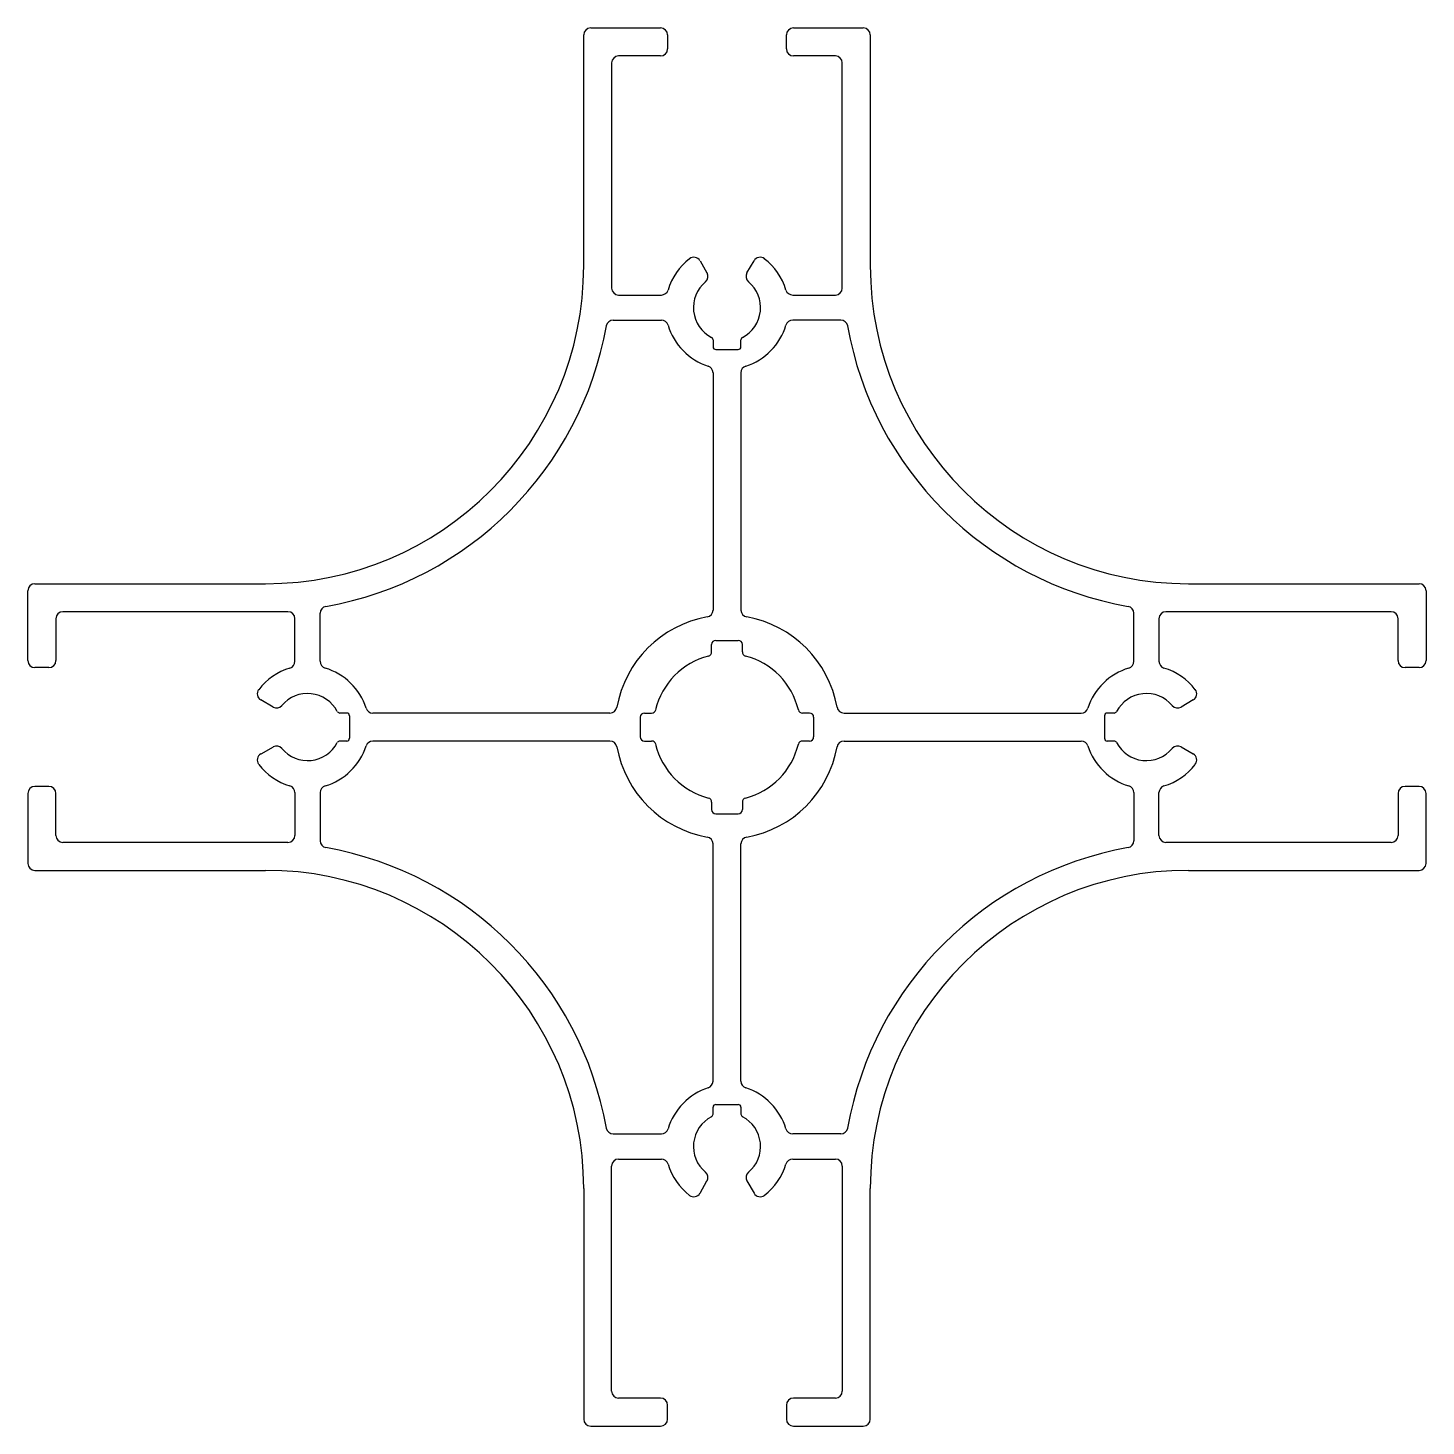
# Model space of a CAD drawing. Extents: x 540 to 640, y 544 to 644.
import ezdxf

# ---------------------------------------------------------------- set-up
doc = ezdxf.new("R2010")
doc.units = 0
doc.layers.get('0').update_dxf_attribs({"linetype": 'CONTINUOUS'})

msp = doc.modelspace()

# ---------------------------------------------------------------- linework, layer by layer
for p, q in [((579.66, 626.82), (579.66, 643.32)), ((580.16, 643.82), (585.16, 643.82)), ((585.66, 643.32), (585.66, 642.32)), ((594.16, 642.32), (594.16, 643.32)), ((594.66, 643.82), (599.66, 643.82)), ((600.16, 643.32), (600.16, 626.82)), ((581.66, 641.32), (581.66, 625.22)), ((585.16, 641.82), (582.16, 641.82)), ((597.66, 641.82), (594.66, 641.82)), ((598.16, 625.22), (598.16, 641.32)), ((587.98, 627.17), (588.48, 626.3)), ((591.34, 626.3), (591.85, 627.17)), ((582.16, 624.72), (585.22, 624.72)), ((594.61, 624.72), (597.66, 624.72)), ((581.77, 622.92), (585.22, 622.92)), ((598.05, 622.92), (594.61, 622.92)), ((588.91, 621.52), (588.91, 621.02)), ((590.91, 621.02), (590.91, 621.52)), ((589.11, 620.82), (590.71, 620.82)), ((588.91, 619.16), (588.91, 602.19)), ((590.91, 619.16), (590.91, 602.19)), ((540.41, 604.07), (556.91, 604.07)), ((622.91, 604.07), (639.41, 604.07)), ((539.91, 598.57), (539.91, 603.57)), ((639.91, 603.57), (639.91, 598.57)), ((558.51, 602.07), (542.41, 602.07)), ((637.41, 602.07), (621.31, 602.07)), ((541.91, 601.57), (541.91, 598.57)), ((559.01, 598.52), (559.01, 601.57)), ((560.81, 598.52), (560.81, 601.96)), ((619.01, 598.52), (619.01, 601.96)), ((620.81, 601.57), (620.81, 598.52)), ((637.91, 598.57), (637.91, 601.57)), ((589.11, 600.02), (590.71, 600.02)), ((588.81, 599.19), (588.81, 599.72)), ((591.01, 599.19), (591.01, 599.72)), ((541.41, 598.07), (540.41, 598.07)), ((639.41, 598.07), (638.41, 598.07)), ((557.44, 595.25), (556.56, 595.76)), ((623.26, 595.76), (622.39, 595.25)), ((562.71, 594.82), (562.22, 594.82)), ((562.91, 594.62), (562.91, 593.02)), ((581.54, 594.82), (564.58, 594.82)), ((583.71, 594.52), (583.71, 593.12)), ((584.01, 594.82), (584.52, 594.82)), ((595.81, 594.82), (595.31, 594.82)), ((596.11, 594.52), (596.11, 593.12)), ((598.28, 594.82), (615.25, 594.82)), ((616.91, 594.62), (616.91, 593.02)), ((617.6, 594.82), (617.11, 594.82)), ((557.44, 592.39), (556.56, 591.89)), ((562.71, 592.82), (562.22, 592.82)), ((581.54, 592.82), (564.58, 592.82)), ((584.01, 592.82), (584.52, 592.82)), ((595.81, 592.82), (595.31, 592.82)), ((598.28, 592.82), (615.25, 592.82)), ((617.6, 592.82), (617.11, 592.82)), ((623.26, 591.89), (622.39, 592.39)), ((539.91, 589.07), (539.91, 584.07)), ((541.41, 589.57), (540.41, 589.57)), ((541.91, 586.07), (541.91, 589.07)), ((559.01, 589.13), (559.01, 586.07)), ((560.81, 589.13), (560.81, 585.69)), ((619.01, 589.13), (619.01, 585.69)), ((620.81, 586.07), (620.81, 589.13)), ((637.91, 589.07), (637.91, 586.07)), ((639.41, 589.57), (638.41, 589.57)), ((639.91, 584.07), (639.91, 589.07)), ((588.81, 588.45), (588.81, 587.92)), ((591.01, 588.45), (591.01, 587.92)), ((589.11, 587.62), (590.71, 587.62)), ((558.51, 585.57), (542.41, 585.57)), ((588.91, 568.49), (588.91, 585.46)), ((590.91, 568.49), (590.91, 585.46)), ((637.41, 585.57), (621.31, 585.57)), ((540.41, 583.57), (556.91, 583.57)), ((622.91, 583.57), (639.41, 583.57)), ((588.91, 566.13), (588.91, 566.62)), ((589.11, 566.82), (590.71, 566.82)), ((590.91, 566.62), (590.91, 566.13)), ((581.77, 564.72), (585.22, 564.72)), ((598.05, 564.72), (594.61, 564.72)), ((581.66, 546.32), (581.66, 562.42)), ((582.16, 562.92), (585.22, 562.92)), ((594.61, 562.92), (597.66, 562.92)), ((598.16, 562.42), (598.16, 546.32)), ((587.98, 560.47), (588.48, 561.35)), ((591.34, 561.35), (591.85, 560.47)), ((579.66, 560.82), (579.66, 544.32)), ((600.16, 544.32), (600.16, 560.82)), ((585.16, 545.82), (582.16, 545.82)), ((585.66, 544.32), (585.66, 545.32)), ((594.16, 545.32), (594.16, 544.32)), ((597.66, 545.82), (594.66, 545.82)), ((580.16, 543.82), (585.16, 543.82)), ((594.66, 543.82), (599.66, 543.82))]:
    msp.add_line(p, q)
for centre, radius, start, end in [((580.16, 643.32), 0.5, 90, 180), ((585.16, 643.32), 0.5, 0, 90), ((594.66, 643.32), 0.5, 90, 180), ((599.66, 643.32), 0.5, 0, 90), ((585.16, 642.32), 0.5, 270, 0), ((594.66, 642.32), 0.5, 180, 270), ((582.16, 641.32), 0.5, 90, 180), ((597.66, 641.32), 0.5, 0, 90), ((589.91, 623.82), 4.4, 127.3659, 163.3985), ((587.54, 626.92), 0.5, 30, 127.3659), ((592.28, 626.92), 0.5, 52.6341, 150), ((589.91, 623.82), 4.4, 16.6015, 52.6341), ((556.91, 626.82), 22.75, 270, 0), ((588.05, 626.05), 0.5, 309.9282, 30), ((591.77, 626.05), 0.5, 150, 230.0718), ((622.91, 626.82), 22.75, 180, 270), ((582.16, 625.22), 0.5, 180, 270), ((585.22, 625.22), 0.5, 270, 343.3985), ((589.91, 623.82), 2.4, 129.9282, 242.5136), ((589.91, 623.82), 2.4, 297.4864, 50.0718), ((594.61, 625.22), 0.5, 196.6015, 270), ((597.66, 625.22), 0.5, 270, 0), ((556.91, 626.82), 24.75, 280.0354, 349.9646), ((581.77, 622.42), 0.5, 90, 169.9646), ((585.22, 622.42), 0.5, 16.6016, 89.9998), ((589.91, 623.82), 4.4, 196.6015, 252.1743), ((589.91, 623.82), 4.4, 287.8257, 343.3985), ((594.61, 622.42), 0.5, 90.0002, 163.3984), ((598.05, 622.42), 0.5, 10.0354, 90), ((622.91, 626.82), 24.75, 190.0354, 259.9646), ((588.71, 621.52), 0.2, 0, 62.5136), ((589.11, 621.02), 0.2, 180, 270), ((590.71, 621.02), 0.2, 270, 0), ((591.11, 621.52), 0.2, 117.4864, 180), ((588.41, 619.16), 0.5, 360, 72.1743), ((591.41, 619.16), 0.5, 107.8257, 180), ((540.41, 603.57), 0.5, 90, 180), ((639.41, 603.57), 0.5, 0, 90), ((542.41, 601.57), 0.5, 90, 180), ((558.51, 601.57), 0.5, 0, 90), ((561.31, 601.96), 0.5, 100.0355, 179.9998), ((588.41, 602.19), 0.5, 280.1642, 0.0001), ((591.41, 602.19), 0.5, 179.9999, 259.8358), ((618.51, 601.96), 0.5, 0.0002, 79.9645), ((621.31, 601.57), 0.5, 90, 180), ((637.41, 601.57), 0.5, 0, 90), ((589.91, 593.82), 8, 100.1642, 169.8358), ((589.91, 593.82), 8, 10.1642, 79.8358), ((589.11, 599.72), 0.3, 90, 180), ((590.71, 599.72), 0.3, 0, 90), ((588.51, 599.19), 0.3, 284.611, 0), ((591.31, 599.19), 0.3, 180, 255.389), ((540.41, 598.57), 0.5, 180, 270), ((541.41, 598.57), 0.5, 270, 0), ((559.91, 593.82), 4.4, 106.6015, 142.6341), ((558.51, 598.52), 0.5, 286.6015, 0), ((561.31, 598.52), 0.5, 180, 253.3985), ((559.91, 593.82), 4.4, 17.8257, 73.3985), ((589.91, 593.82), 5.25, 104.611, 166.4534), ((589.91, 593.82), 5.25, 13.5466, 75.389), ((619.91, 593.82), 4.4, 106.6015, 162.1743), ((618.51, 598.52), 0.5, 286.6015, 360), ((621.31, 598.52), 0.5, 180, 253.3985), ((619.91, 593.82), 4.4, 37.3659, 73.3985), ((638.41, 598.57), 0.5, 180, 270), ((639.41, 598.57), 0.5, 270, 0), ((556.81, 596.19), 0.5, 142.6341, 240), ((559.91, 593.82), 2.4, 27.4864, 140.0718), ((619.91, 593.82), 2.4, 39.9282, 152.5136), ((623.01, 596.19), 0.5, 300, 37.3659), ((557.69, 595.68), 0.5, 240, 320.0718), ((564.58, 595.32), 0.5, 197.8257, 269.9999), ((581.54, 595.32), 0.5, 269.9999, 349.8358), ((584.52, 595.12), 0.3, 270, 346.4534), ((595.31, 595.12), 0.3, 193.5466, 270), ((598.28, 595.32), 0.5, 190.1642, 270.0001), ((615.25, 595.32), 0.5, 270.0001, 342.1743), ((622.14, 595.68), 0.5, 219.9282, 300), ((562.22, 595.02), 0.2, 207.4864, 270), ((562.71, 594.62), 0.2, 0, 90), ((584.01, 594.52), 0.3, 90, 180), ((595.81, 594.52), 0.3, 0, 90), ((617.11, 594.62), 0.2, 90, 180), ((617.6, 595.02), 0.2, 270, 332.5136), ((562.71, 593.02), 0.2, 270, 0), ((584.01, 593.12), 0.3, 180, 270), ((595.81, 593.12), 0.3, 270, 0), ((617.11, 593.02), 0.2, 180, 270), ((557.69, 591.96), 0.5, 39.9282, 120), ((559.91, 593.82), 2.4, 219.9282, 332.5136), ((559.91, 593.82), 4.4, 286.6015, 342.1743), ((562.22, 592.62), 0.2, 90, 152.5136), ((564.58, 592.32), 0.5, 90.0001, 162.1743), ((581.54, 592.32), 0.5, 10.1642, 90.0001), ((589.91, 593.82), 8, 190.1642, 259.8358), ((584.52, 592.52), 0.3, 13.5466, 90), ((589.91, 593.82), 5.25, 193.5466, 255.389), ((589.91, 593.82), 5.25, 284.611, 346.4534), ((589.91, 593.82), 8, 280.1642, 349.8358), ((595.31, 592.52), 0.3, 90, 166.4534), ((598.28, 592.32), 0.5, 89.9999, 169.8358), ((615.25, 592.32), 0.5, 17.8257, 89.9999), ((619.91, 593.82), 4.4, 197.8257, 253.3985), ((617.6, 592.62), 0.2, 27.4864, 90), ((619.91, 593.82), 2.4, 207.4864, 320.0718), ((622.14, 591.96), 0.5, 60, 140.0718), ((556.81, 591.46), 0.5, 120, 217.3659), ((559.91, 593.82), 4.4, 217.3659, 253.3985), ((619.91, 593.82), 4.4, 286.6015, 322.6341), ((623.01, 591.46), 0.5, 322.6341, 60), ((540.41, 589.07), 0.5, 90, 180), ((541.41, 589.07), 0.5, 0, 90), ((558.51, 589.13), 0.5, 0, 73.3985), ((561.31, 589.13), 0.5, 106.6015, 180), ((618.51, 589.13), 0.5, 0, 73.3985), ((621.31, 589.13), 0.5, 106.6015, 180), ((638.41, 589.07), 0.5, 90, 180), ((639.41, 589.07), 0.5, 0, 90), ((588.51, 588.45), 0.3, 0, 75.389), ((591.31, 588.45), 0.3, 104.611, 180), ((589.11, 587.92), 0.3, 180, 270), ((590.71, 587.92), 0.3, 270, 0), ((542.41, 586.07), 0.5, 180, 270), ((558.51, 586.07), 0.5, 270, 0), ((621.31, 586.07), 0.5, 180, 270), ((637.41, 586.07), 0.5, 270, 0), ((561.31, 585.69), 0.5, 180.0002, 259.9645), ((556.91, 560.82), 24.75, 10.0354, 79.9646), ((588.41, 585.46), 0.5, 359.9999, 79.8358), ((591.41, 585.46), 0.5, 100.1642, 180.0001), ((622.91, 560.82), 24.75, 100.0354, 169.9646), ((618.51, 585.69), 0.5, 280.0355, 359.9998), ((540.41, 584.07), 0.5, 180, 270), ((639.41, 584.07), 0.5, 270, 0), ((556.91, 560.82), 22.75, 0, 90), ((622.91, 560.82), 22.75, 90, 180), ((589.91, 563.82), 4.4, 107.8257, 163.3985), ((588.41, 568.49), 0.5, 287.8257, 0), ((591.41, 568.49), 0.5, 180, 252.1743), ((589.91, 563.82), 4.4, 16.6015, 72.1743), ((588.71, 566.13), 0.2, 297.4864, 0), ((589.11, 566.62), 0.2, 90, 180), ((590.71, 566.62), 0.2, 0, 90), ((591.11, 566.13), 0.2, 180, 242.5136), ((581.77, 565.22), 0.5, 190.0354, 270), ((585.22, 565.22), 0.5, 270.0002, 343.3984), ((589.91, 563.82), 2.4, 117.4864, 230.0718), ((589.91, 563.82), 2.4, 309.9282, 62.5136), ((594.61, 565.22), 0.5, 196.6016, 269.9998), ((598.05, 565.22), 0.5, 270, 349.9646), ((582.16, 562.42), 0.5, 90, 180), ((585.22, 562.42), 0.5, 16.6015, 90), ((589.91, 563.82), 4.4, 196.6015, 232.6341), ((589.91, 563.82), 4.4, 307.3659, 343.3985), ((594.61, 562.42), 0.5, 90, 163.3985), ((597.66, 562.42), 0.5, 0, 90), ((588.05, 561.6), 0.5, 330, 50.0718), ((591.77, 561.6), 0.5, 129.9282, 210), ((587.54, 560.72), 0.5, 232.6341, 330), ((592.28, 560.72), 0.5, 210, 307.3659), ((582.16, 546.32), 0.5, 180, 270), ((597.66, 546.32), 0.5, 270, 0), ((585.16, 545.32), 0.5, 0, 90), ((594.66, 545.32), 0.5, 90, 180), ((580.16, 544.32), 0.5, 180, 270), ((585.16, 544.32), 0.5, 270, 0), ((594.66, 544.32), 0.5, 180, 270), ((599.66, 544.32), 0.5, 270, 0)]:
    msp.add_arc(centre, radius, start, end)

doc.saveas('drawing.dxf')
